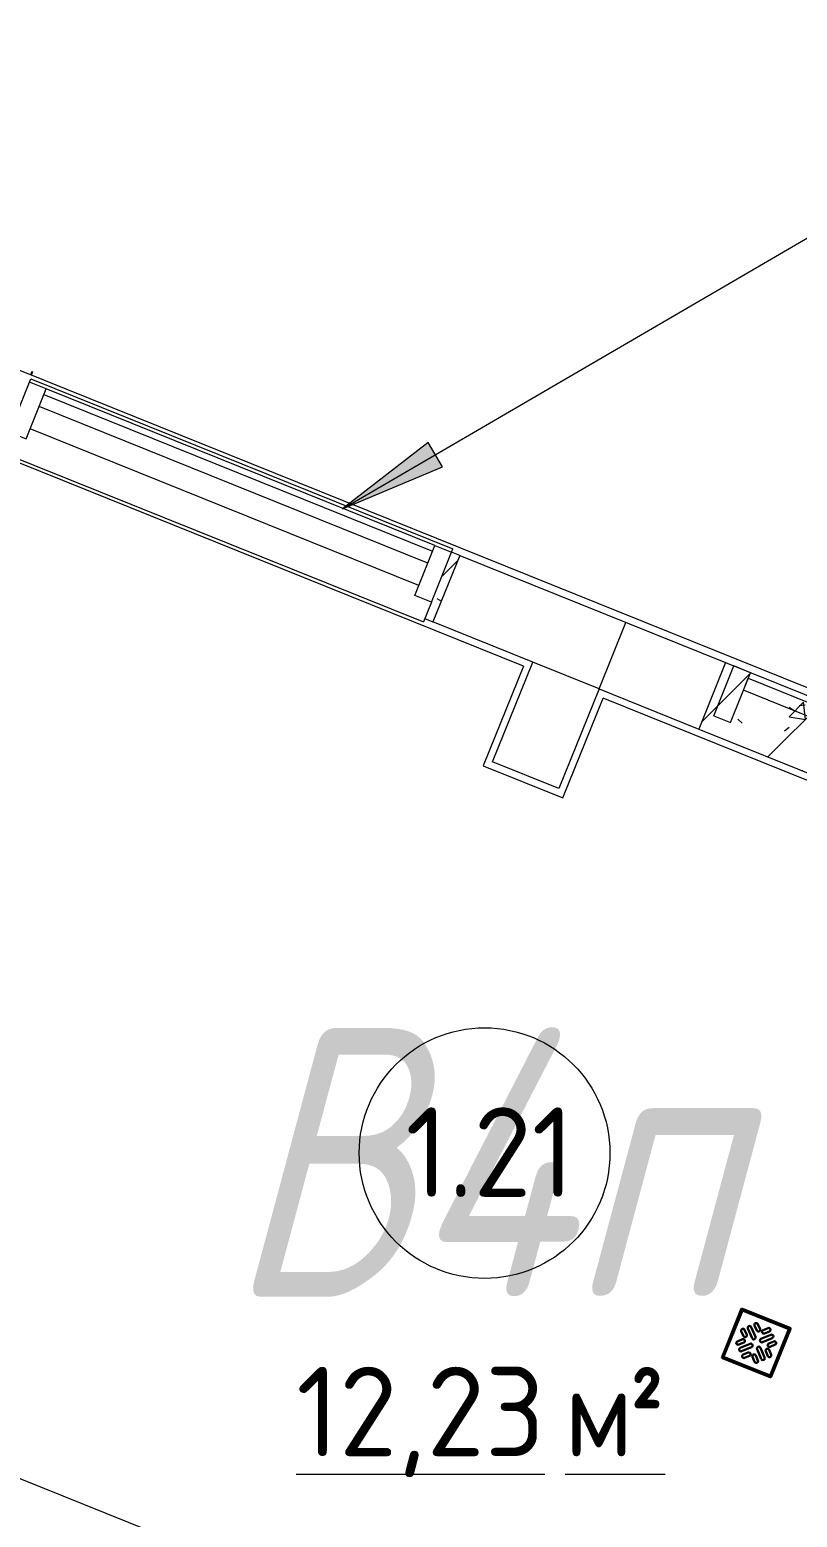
# Model space of a CAD drawing. Header units: millimetres. Extents: x -584918 to 2941280, y 3000189 to 4229862.
# Drawn here: x -426739 to -424596, y 3688016 to 3692171 of the extents above; entities that cross this region are included whole.
import ezdxf

# ---------------------------------------------------------------- set-up
doc = ezdxf.new("R2010")
doc.units = ezdxf.units.MM
doc.linetypes.add('ASVP_Невидимые', pattern=[5, 3, -2])
for name, color, linetype, lineweight in [('Аннотация', 7, 'Continuous', 0), ('Витраж', 7, 'Continuous', 0), ('Двери', 7, 'Continuous', 0), ('Марки помещений', 7, 'Continuous', 0), ('Панели витража', 7, 'Continuous', 0), ('Перекрытие', 7, 'Continuous', 0), ('Сантехника', 7, 'Continuous', 0), ('Стены внутренние', 7, 'Continuous', 0), ('Стены несущие', 7, 'Continuous', 0), ('Стены отделка', 7, 'Continuous', 0), ('экспертиза ДУ категории', 1, 'Continuous', 0)]:
    doc.layers.add(name, color=color, linetype=linetype, lineweight=lineweight)
doc.styles.add('GOST Common_2', font='', dxfattribs={"height": 500})
doc.styles.add('GOST Common_3', font='', dxfattribs={"width": 0.9, "height": 500})
doc.styles.add('mytext', font='isocpeur.ttf', dxfattribs={"width": 0.8, "oblique": 14.999978})
doc.styles.get('GOST Common_2').set_extended_font_data('GOST Common')
doc.styles.get('GOST Common_3').set_extended_font_data('GOST Common')
pattern_1 = [(45, (-437515.92, 3663725.22), (-141.4214, 141.4214), [])]
pattern_2 = [(50, (-437515.92, 3663725.22), (364.368, -31.8783), [38.1, -419.1]), (355, (-437515.92, 3663725.2), (-70.486, 382.1133), [30.48, -335.28]), (100.451, (-437485.56, 3663722.56), (293.885, 350.2334), [32.38, -356.18]), (46.184, (-437515.92, 3663826.8), (542.1585, -84.086), [57.15, -628.65]), (96.636, (-437470.74, 3663819.8), (474.805, 494.855), [48.57, -534.27]), (351.184, (-437515.9, 3663826.8), (474.81, 494.85), [45.72, -502.92]), (21, (-437465.12, 3663801.42), (303.2285, -204.5305), [38.1, -419.1]), (326, (-437465.12, 3663801.4), (123.604, 368.376), [30.48, -335.28]), (71.451, (-437439.86, 3663784.37), (426.834, 163.8427), [32.38, -356.18]), (37.5, (-437515.92, 3663725.22), (6.17665, 169.11015), [16.764, -314.452, 16.764, -323.596, -336.55]), (37.5, (-437515.92, 3663725.22), (6.17665, 169.11015), [-671.576, 16.764, -319.786]), (7.5, (-437515.92, 3663725.22), (133.6389, 200.3615), [16.764, -177.292, 16.764, -306.832, -128.27]), (7.5, (-437515.92, 3663725.22), (133.6389, 200.3615), [-517.652, 16.764, -111.506]), (327.5, (-437629.21, 3663725.22), (271.1818, -11.45836), [16.764, -110.236, 16.764, -379.476, -525.78]), (327.5, (-437629.21, 3663725.22), (271.1818, -11.45836), [-523.24, 16.764, -509.016]), (317.5, (-437680, 3663725.22), (296.2585, 50.8528), [16.764, -148.336, 16.764, -246.38, -373.38]), (317.5, (-437680, 3663725.22), (296.2585, 50.8528), [-428.244, 16.764, -356.616])]

# ---------------------------------------------------------------- blocks, each defined once
blk = doc.blocks.new('ADSK_Трап_ПП_Вертикальный - DN50-V195-АР Этаж 01')
at = {"layer": 'Сантехника', "lineweight": 30}
for p, q in [((74, 74), (-74, 74)), ((-74, 74), (-74, -74)), ((-70, 70), (70, 70)), ((-70, -70), (-70, 70)), ((-22.4, 43.4), (-11.8, 32.8)), ((-15.4, 50.5), (-4.7, 39.9)), ((14.9, 51), (4.3, 40.4)), ((22, 43.9), (11.4, 33.3)), ((70, 70), (70, -70)), ((74, -74), (74, 74)), ((-51, 14.9), (-40.4, 4.3)), ((-43.9, 22), (-33.3, 11.4)), ((-15.5, 8), (-36.7, 29.2)), ((-8.4, 15), (-29.6, 36.2)), ((8, 15.5), (29.2, 36.7)), ((15, 8.4), (36.2, 29.6)), ((43.4, 22.4), (32.8, 11.8)), ((50.5, 15.4), (39.9, 4.7)), ((-50.5, -15.4), (-39.9, -4.7)), ((-43.4, -22.4), (-32.8, -11.8)), ((-15, -8.4), (-36.2, -29.6)), ((-8, -15.5), (-29.2, -36.7)), ((-22, -43.9), (-11.4, -33.3)), ((-14.9, -51), (-4.3, -40.4)), ((15.4, -50.5), (4.7, -39.9)), ((8.4, -15), (29.6, -36.2)), ((22.4, -43.4), (11.8, -32.8)), ((15.5, -8), (36.7, -29.2)), ((43.9, -22), (33.3, -11.4)), ((51, -14.9), (40.4, -4.3)), ((-74, -74), (74, -74)), ((70, -70), (-70, -70))]:
    blk.add_line(p, q, dxfattribs=at)
for centre, radius, start, end in [((-18.9, 47), 5, 45, 225), ((18.4, 47.4), 5, 315, 135), ((-47.4, 18.4), 5, 45, 225), ((-36.8, 7.8), 5, 225, 45), ((-33.2, 32.7), 4.99, 45, 225), ((-12, 11.5), 4.99, 225, 45), ((-8.3, 36.4), 5, 225, 45), ((7.8, 36.8), 5, 135, 315), ((11.5, 12), 4.99, 135, 315), ((32.7, 33.2), 4.99, 315, 135), ((36.4, 8.3), 5, 135, 315), ((47, 18.9), 5, 315, 135), ((-47, -18.9), 5, 135, 315), ((-36.4, -8.3), 5, 315, 135), ((-32.7, -33.2), 4.99, 135, 315), ((-11.5, -12), 4.99, 315, 135), ((-7.8, -36.8), 5, 315, 135), ((8.3, -36.4), 5, 45, 225), ((12, -11.5), 4.99, 45, 225), ((33.2, -32.7), 4.99, 225, 45), ((36.8, -7.8), 5, 45, 225), ((47.4, -18.4), 5, 225, 45), ((-18.4, -47.4), 5, 135, 315), ((18.9, -47), 5, 225, 45)]:
    blk.add_arc(centre, radius, start, end, dxfattribs=at)
blk = doc.blocks.new('ВК_Домодедово_rvt-1-АР Этаж 01')
at = {"layer": 'Сантехника', "color": 253, "lineweight": 9, "true_color": 0xaaaaaa, "rotation": 338.0499999999996}
blk.add_blockref('ADSK_Трап_ПП_Вертикальный - DN50-V195-АР Этаж 01', (12805.3, 24777.7), dxfattribs=at)
blk = doc.blocks.new('ASVP_ДверьДеревянная_1 полотно - Входная_внутр_ 1000х2000h_полотно_ Г Л _950 в свету_-7521736-АР Этаж 01')
at = {"layer": 'Двери', "lineweight": 18}
for p, q in [((500, 1050), (460, 1050)), ((460, 1050), (460, 50)), ((500, 50), (500, 1050)), ((-500, 50), (-530, 50)), ((-530, 50), (-530, -20)), ((-500, 10), (-500, 50)), ((460, 50), (500, 50)), ((530, 50), (500, 50)), ((500, 50), (500, 10)), ((530, -20), (530, 50)), ((-490, 10), (-500, 10)), ((-490, -20), (-490, 10)), ((500, 10), (490, 10)), ((490, 10), (490, -20)), ((-530, -20), (-490, -20)), ((490, -20), (530, -20))]:
    blk.add_line(p, q, dxfattribs=at)
at = {"layer": 'Двери', "linetype": 'ASVP_Невидимые', "lineweight": 18}
for p, q in [((-530, 50), (-550, 50)), ((-550, 50), (-550, -20)), ((-530, -20), (-530, 50)), ((550, 50), (530, 50)), ((530, 50), (530, -20)), ((550, -20), (550, 50)), ((-550, -20), (-530, -20)), ((530, -20), (550, -20))]:
    blk.add_line(p, q, dxfattribs=at)
at = {"layer": 'Двери'}
blk.add_arc((500, 50), 1000, 90, 180, dxfattribs=at)
blk = doc.blocks.new('ASVP_ДверьДеревянная_1 полотно - Входная_внутр_ 1000х2000h_полотно_ Г Пр _950 в свету_-7408890-АР Этаж 01')
at = {"layer": 'Двери', "lineweight": 18}
for p, q in [((-500, 1100), (-460, 1100)), ((-500, 100), (-500, 1100)), ((-460, 1100), (-460, 100)), ((-530, 100), (-500, 100)), ((-530, 30), (-530, 100)), ((-460, 100), (-500, 100)), ((-500, 100), (-500, 60)), ((500, 100), (530, 100)), ((500, 60), (500, 100)), ((530, 100), (530, 30)), ((-500, 60), (-490, 60)), ((-490, 60), (-490, 30)), ((490, 60), (500, 60)), ((490, 30), (490, 60)), ((-490, 30), (-530, 30)), ((530, 30), (490, 30))]:
    blk.add_line(p, q, dxfattribs=at)
at = {"layer": 'Двери', "linetype": 'ASVP_Невидимые', "lineweight": 18}
for p, q in [((-550, 100), (-530, 100)), ((-550, 30), (-550, 100)), ((-530, 100), (-530, 30)), ((530, 100), (550, 100)), ((530, 30), (530, 100)), ((550, 100), (550, 30)), ((-530, 30), (-550, 30)), ((550, 30), (530, 30))]:
    blk.add_line(p, q, dxfattribs=at)
at = {"layer": 'Двери'}
blk.add_arc((-500, 100), 1000, 0, 90, dxfattribs=at)
blk = doc.blocks.new('Системная панель - Cтеклопакет Двухкамерный_36 мм-7712825-АР Этаж 01')
at = {"layer": 'Панели витража', "lineweight": 18}
for p, q in [((-585, 18), (585, 18)), ((-585, -18), (-585, 18)), ((585, -18), (585, 18)), ((585, -18), (-585, -18))]:
    blk.add_line(p, q, dxfattribs=at)
blk = doc.blocks.new('Прямоугольный импост - 50х120 мм _горизонтальный импост витража_-6369907-АР Этаж 01')
at = {"layer": 'Витраж'}
for p, q in [((11908.1, 27004.8), (10822.9, 27442.2)), ((11863.3, 26893.5), (10778.1, 27330.9))]:
    blk.add_line(p, q, dxfattribs=at)
blk = doc.blocks.new('Прямоугольный импост - 50х150 мм-7712826-АР Этаж 01')
at = {"layer": 'Витраж', "lineweight": 18}
for p, q in [((0, 115), (-50, 115)), ((-50, 115), (-50, -35)), ((0, 115), (0, -35)), ((-50, -35), (0, -35))]:
    blk.add_line(p, q, dxfattribs=at)
blk = doc.blocks.new('Прямоугольный импост - 50х150 мм-7712827-АР Этаж 01')
at = {"layer": 'Витраж', "lineweight": 18}
for p, q in [((0, 115), (-50, 115)), ((-50, 115), (-50, -35)), ((0, 115), (0, -35)), ((-50, -35), (0, -35))]:
    blk.add_line(p, q, dxfattribs=at)
blk = doc.blocks.new('Системная панель - Cтеклопакет Двухкамерный_36 мм-6369908-АР Этаж 01')
at = {"layer": 'Панели витража', "lineweight": 18}
for p, q in [((-585, 18), (585, 18)), ((-585, -18), (-585, 18)), ((585, -18), (585, 18)), ((585, -18), (-585, -18))]:
    blk.add_line(p, q, dxfattribs=at)
blk = doc.blocks.new('Прямоугольный импост - 50х150 мм-6366574-АР Этаж 01')
at = {"layer": 'Витраж', "lineweight": 18}
for p, q in [((0, 115), (-50, 115)), ((-50, 115), (-50, -35)), ((0, 115), (0, -35)), ((-50, -35), (0, -35))]:
    blk.add_line(p, q, dxfattribs=at)
blk = doc.blocks.new('ASVP_Марка_Помещение_ДваЗначения - Номер Площадь-685795-АР Этаж 01')
at = {"layer": 'Марки помещений'}
blk.add_circle((0, 0), 3.5, dxfattribs=at)

msp = doc.modelspace()

# ---------------------------------------------------------------- hatches: boundary and pattern name
at = {"layer": 'Аннотация'}
msp.add_hatch(color=256, dxfattribs=at).paths.add_polyline_path([(-425865.621, 3690832.649), (-425586.575, 3690949.666), (-425626.369, 3691017.902)])
at = {"layer": 'Стены внутренние'}
h = msp.add_hatch(dxfattribs=at)
h.set_pattern_fill('FP_1', color=256, style=0, pattern_type=2)
h.set_pattern_definition(pattern_1)
h.paths.add_polyline_path([(-425613.01, 3690516.522), (-425538.255, 3690702.025), (-425561.443, 3690711.37), (-425636.198, 3690525.866), (-425613.182, 3690516.591)])
h = msp.add_hatch(dxfattribs=at)
h.set_pattern_fill('FP_2', color=256, style=0, pattern_type=2)
h.set_pattern_definition(pattern_2)
h.paths.add_polyline_path([(-425613.01, 3690516.522), (-425538.255, 3690702.025), (-425561.443, 3690711.37), (-425636.198, 3690525.866), (-425613.182, 3690516.591)])
h = msp.add_hatch(dxfattribs=at)
h.set_pattern_fill('FP_1', color=256, style=0, pattern_type=2)
h.set_pattern_definition(pattern_1)
h.paths.add_polyline_path([(-423628.119, 3689716.64), (-423553.364, 3689902.144), (-423590.465, 3689917.095), (-423665.22, 3689731.591), (-423642.204, 3689722.316)])
h.paths.add_polyline_path([(-424847.807, 3690208.156), (-424773.052, 3690393.66), (-424796.267, 3690402.935), (-424870.995, 3690217.501), (-424851.545, 3690209.663)])
h = msp.add_hatch(dxfattribs=at)
h.set_pattern_fill('FP_2', color=256, style=0, pattern_type=2)
h.set_pattern_definition(pattern_2)
h.paths.add_polyline_path([(-423628.119, 3689716.64), (-423553.364, 3689902.144), (-423590.465, 3689917.095), (-423665.22, 3689731.591), (-423642.204, 3689722.316)])
h.paths.add_polyline_path([(-424847.807, 3690208.156), (-424773.052, 3690393.66), (-424796.267, 3690402.935), (-424870.995, 3690217.501), (-424851.545, 3690209.663)])
h = msp.add_hatch(dxfattribs=at)
h.set_pattern_fill('FP_1', color=256, style=0, pattern_type=2)
h.set_pattern_definition(pattern_1)
h.paths.add_polyline_path([(-423665.22, 3689731.591), (-423590.465, 3689917.095), (-424773.052, 3690393.66), (-424847.807, 3690208.156), (-423986.028, 3689860.872)])
h = msp.add_hatch(dxfattribs=at)
h.set_pattern_fill('FP_2', color=256, style=0, pattern_type=2)
h.set_pattern_definition(pattern_2)
h.paths.add_polyline_path([(-423665.22, 3689731.591), (-423590.465, 3689917.095), (-424773.052, 3690393.66), (-424847.807, 3690208.156), (-423986.028, 3689860.872)])

# ---------------------------------------------------------------- linework, layer by layer
at = {"layer": 'Аннотация'}
for p, q in [((-425865.621, 3690832.649), (-423992.08, 3691925.295)), ((-425626.369, 3691017.902), (-425865.621, 3690832.649)), ((-425586.575, 3690949.666), (-425626.369, 3691017.902)), ((-425865.621, 3690832.649), (-425586.575, 3690949.666))]:
    msp.add_line(p, q, dxfattribs=at)
at = {"layer": 'Перекрытие'}
msp.add_line((-427252.174, 3688319.996), (-426343.812, 3687953.939), dxfattribs=at)
at = {"layer": 'Стены внутренние'}
for p, q in [((-426732.816, 3691215.76), (-426736.554, 3691206.485)), ((-426735.654, 3691195.341), (-425557.705, 3690720.645)), ((-426731.336, 3691215.164), (-426735.074, 3691205.889)), ((-426732.816, 3691215.76), (-426731.336, 3691215.164)), ((-426817.885, 3690991.287), (-425639.936, 3690516.591)), ((-425561.443, 3690711.37), (-425557.705, 3690720.645)), ((-425617.509, 3690572.242), (-425639.936, 3690516.591)), ((-425149.25, 3690329.634), (-425074.495, 3690515.137)), ((-425149.25, 3690329.634), (-425334.754, 3690404.389))]:
    msp.add_line(p, q, dxfattribs=at)
at = {"layer": 'Стены несущие'}
for p, q in [((-425538.255, 3690702.025), (-425613.01, 3690516.522)), ((-425538.255, 3690702.025), (-425561.443, 3690711.37)), ((-425636.198, 3690525.866), (-425613.01, 3690516.522)), ((-424796.239, 3690403.004), (-424870.995, 3690217.501)), ((-424796.239, 3690403.004), (-422848.45, 3689618.074)), ((-424870.995, 3690217.501), (-422923.205, 3689432.57))]:
    msp.add_line(p, q, dxfattribs=at)
at = {"layer": 'Стены отделка'}
for p, q in [((-422859.525, 3689644.1), (-427084.373, 3691346.651)), ((-426739.392, 3691186.066), (-426735.654, 3691195.341)), ((-425360.78, 3690393.314), (-426900.461, 3691013.783)), ((-425538.255, 3690702.025), (-424796.239, 3690403.004)), ((-425334.754, 3690404.389), (-425613.01, 3690516.522)), ((-425446.887, 3690126.133), (-425334.754, 3690404.389)), ((-425360.78, 3690393.314), (-425472.913, 3690115.058)), ((-425149.25, 3690329.634), (-425261.383, 3690051.378)), ((-425149.25, 3690329.634), (-424870.995, 3690217.501)), ((-425250.308, 3690025.352), (-425138.176, 3690303.608)), ((-422949.231, 3689421.496), (-425138.176, 3690303.608)), ((-425472.913, 3690115.058), (-425250.308, 3690025.352)), ((-425261.383, 3690051.378), (-425446.887, 3690126.133))]:
    msp.add_line(p, q, dxfattribs=at)

# ---------------------------------------------------------------- block references
msp.add_blockref('ВК_Домодедово_rvt-1-АР Этаж 01', (-437515.924, 3663725.217))
at = {"layer": 'Витраж', "rotation": 158.0513009164574}
for name, p in [('Прямоугольный импост - 50х150 мм-7712827-АР Этаж 01', (-426752.474, 3691153.603)), ('Прямоугольный импост - 50х150 мм-6366574-АР Этаж 01', (-424786.134, 3690361.197))]:
    msp.add_blockref(name, p, dxfattribs=at)
at = {"layer": 'Витраж'}
msp.add_blockref('Прямоугольный импост - 50х120 мм _горизонтальный импост витража_-6369907-АР Этаж 01', (-437515.924, 3663725.217), dxfattribs=at)
at = {"layer": 'Витраж', "extrusion": (0, 0, -1), "rotation": 201.9486990835426}
msp.add_blockref('Прямоугольный импост - 50х150 мм-7712826-АР Этаж 01', (425574.525, 3690678.907), dxfattribs=at)
at = {"layer": 'Двери'}
for name, p, rotation in [('ASVP_ДверьДеревянная_1 полотно - Входная_внутр_ 1000х2000h_полотно_ Г Пр _950 в свету_-7408890-АР Этаж 01', (-427639.362, 3691440.926), 338.0513009164574), ('ASVP_ДверьДеревянная_1 полотно - Входная_внутр_ 1000х2000h_полотно_ Г Л _950 в свету_-7521736-АР Этаж 01', (-423530.938, 3687790.724), 68.05130091645621)]:
    msp.add_blockref(name, p, dxfattribs=dict(at, rotation=rotation))
at = {"layer": 'Марки помещений', "xscale": 99.99999999999993, "yscale": 99.99999999999993, "zscale": 99.99999999999993}
msp.add_blockref('ASVP_Марка_Помещение_ДваЗначения - Номер Площадь-685795-АР Этаж 01', (-425469.009, 3689033.232), dxfattribs=at)
at = {"layer": 'Панели витража', "rotation": 338.0513009164574}
for name, p in [('Системная панель - Cтеклопакет Двухкамерный_36 мм-7712825-АР Этаж 01', (-426163.499, 3690916.255)), ('Системная панель - Cтеклопакет Двухкамерный_36 мм-6369908-АР Этаж 01', (-424197.159, 3690123.849))]:
    msp.add_blockref(name, p, dxfattribs=at)

# ---------------------------------------------------------------- texts
at = {"layer": 'Марки помещений', "char_height": 250, "attachment_point": 1}
for s, insert, width, style in [('1.21', (-425689.966, 3689160.957), 548.35425, 'GOST Common_2'), ('\\L12,23 ', (-425994.603, 3688436.427), 909.11362, 'GOST Common_2'), ('\\L\\fGOST Common|b0|i0|c238|p34|;\\W.9;\\L²', (-425065.915, 3688436.427), 165.94931, 'GOST Common_3'), ('\\L\\fGOST Common|b0|i0|c204|p34|;\\W.9;\\Lм', (-425244.509, 3688436.427), 216.45562, 'GOST Common_2')]:
    msp.add_mtext(s, dxfattribs=dict(at, insert=insert, width=width, style=style))
at = {"layer": 'экспертиза ДУ категории', "lineweight": 50, "insert": (-426188.971, 3689382.283), "char_height": 750, "attachment_point": 1, "style": 'mytext'}
msp.add_mtext_dynamic_manual_height_columns('В4п', width=2459.42723, gutter_width=17359.771, heights=[0], dxfattribs=at)

doc.saveas('drawing.dxf')
